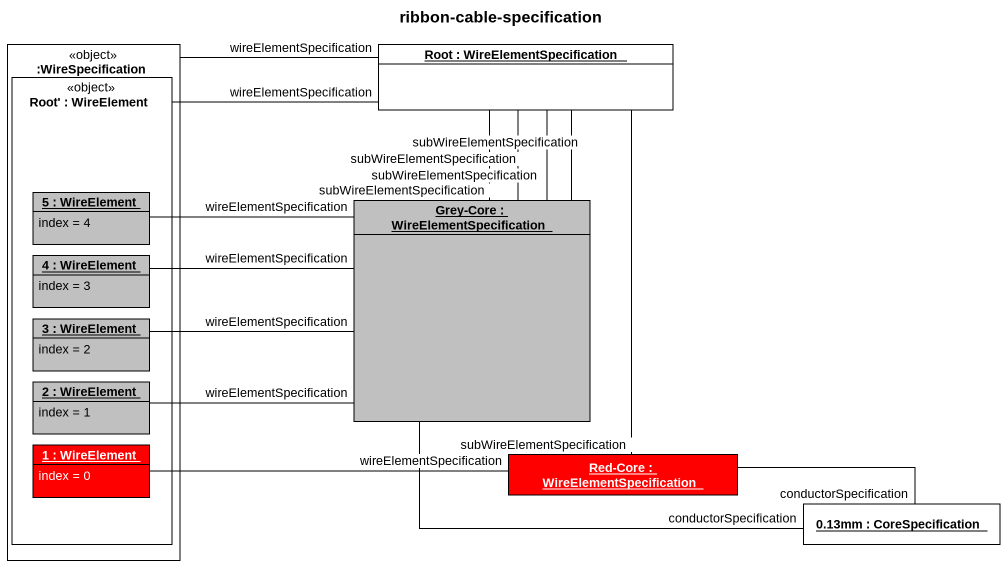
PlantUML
@startuml
title ribbon-cable-specification
hide circle
hide empty members
rectangle ":WireSpecification" as WireSpecification <<object>> {
  rectangle "Root' : WireElement" as Root_2 <<object>> {
    object "5 : WireElement" as o5 #C0C0C0 {
      index = 4
    }
    object "4 : WireElement" as o4 #C0C0C0 {
      index = 3
    }
    object "3 : WireElement" as o3 #C0C0C0 {
      index = 2
    }
    object "2 : WireElement" as o2 #C0C0C0 {
      index = 1
    }
    object "1 : WireElement" as o1 #FF0000 {
      index = 0
    }
  }
}
object "Root : WireElementSpecification" as Root
object "Grey-Core : WireElementSpecification" as Grey_Core #C0C0C0
object "Red-Core : WireElementSpecification" as Red_Core #FF0000
object "0.13mm : CoreSpecification" as o0_13mm
WireSpecification -right- Root : wireElementSpecification
Root -- Grey_Core : subWireElementSpecification
Root -- Grey_Core : subWireElementSpecification
Root -- Grey_Core : subWireElementSpecification
Root -- Grey_Core : subWireElementSpecification
Root -- Red_Core : subWireElementSpecification
Root_2 -right- Root : wireElementSpecification
o5 -right- Grey_Core : wireElementSpecification
Grey_Core -right- o0_13mm : conductorSpecification
o4 -right- Grey_Core : wireElementSpecification
o3 -right- Grey_Core : wireElementSpecification
o2 -right- Grey_Core : wireElementSpecification
o1 -right- Red_Core : wireElementSpecification
Red_Core -right- o0_13mm : conductorSpecification
@enduml
